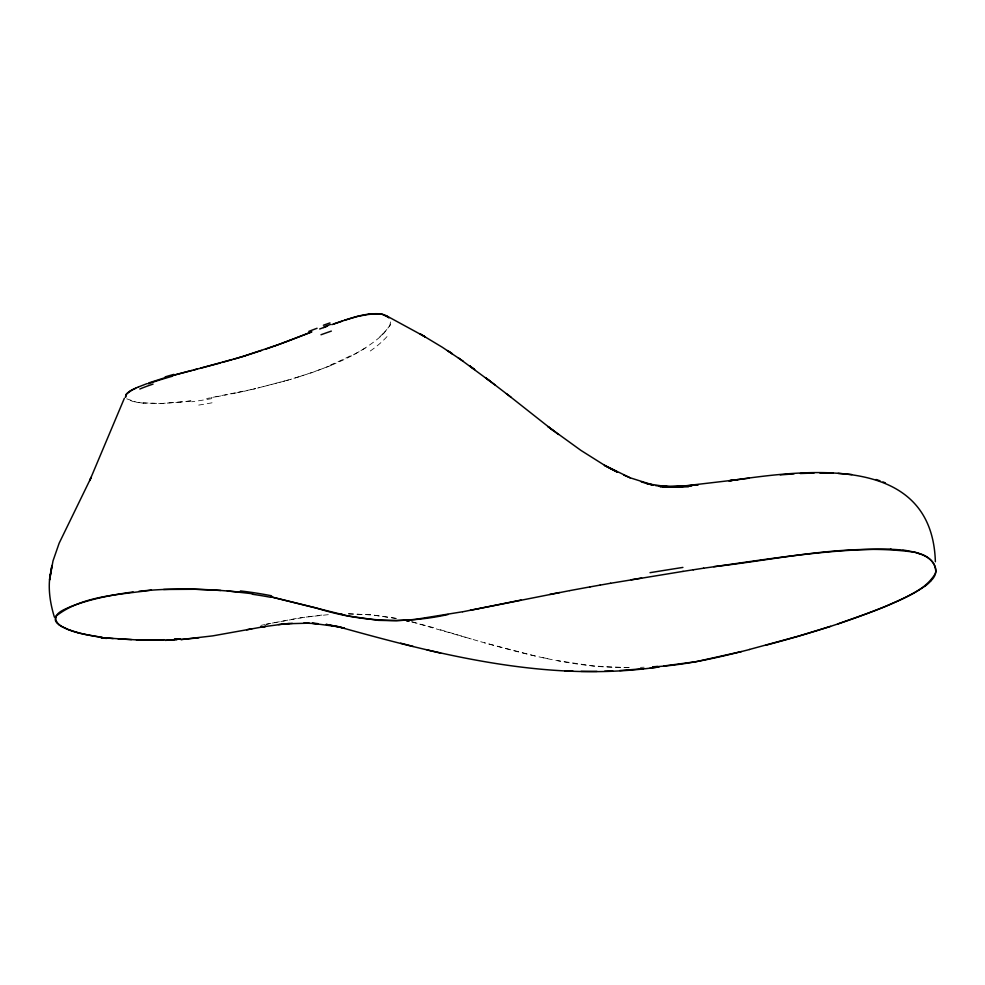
<?xml version="1.0" encoding="UTF-8"?>
<svg xmlns="http://www.w3.org/2000/svg" width="985" height="985" viewBox="0 0 985 985"><rect width="100%" height="100%" fill="white"/><g stroke="black" fill="none" stroke-linecap="round" stroke-linejoin="round"><path stroke-width="0.74" stroke-dasharray="4.92 3.69" d="M383.793 333.299L389.801 325.678L390.577 321.689M382.414 334.851L390.023 325.469A25.351 12.596 -14.8 0 0 390.713 321.245M380.222 336.821C357.272 356.336 328.424 367.159 300.129 376.393M365.176 348.161L350.722 356.348M331.145 365.41L311.642 372.736L286.549 380.579M299.859 376.565L290.329 379.471M288.519 379.939L253.699 389.087M284.653 381.047L257.639 388.09M255.718 388.558L244.009 391.304M251.864 389.457L206.653 398.568M242.199 391.636L236.338 392.867M260.902 625.389L264.805 624.588M266.11 624.318L298.098 618.149L323.991 614.775M236.289 392.929L224.568 395.219M265.913 624.355L269.791 623.567M272.377 623.049L304.513 617.238L330.862 614.394M220.64 395.958L210.802 397.78M190.77 400.907L180.575 402.151M190.967 400.969L161.331 403.518L140.079 402.779A13.655 4.642 2.7 0 1 136.57 402.212L126.72 398.814M180.735 402.163L161.503 403.505L143.244 403.062M640.435 667.362L644.141 667.214M629.181 667.596C577.456 668.384 527 654.779 477.614 640.853M628.861 667.682L593.364 666.02L557.732 660.652M348.518 613.877L371.542 614.862L396.179 618.358M348.431 613.803L371.69 614.862L396.499 618.469M143.453 403.234L133.024 401.498L127.225 399.221M542.944 657.648L550.356 659.199M535.286 656.047L484.361 642.799M412.333 621.929L434.151 627.827M411.435 621.781L471.261 638.97M477.86 640.915L464.686 637.024M440.307 629.723L464.821 637.036M383.399 333.213A92.221 49.509 -9.5 0 1 379.816 336.71M211.812 398.593A300.129 129.528 5.6 0 1 191.693 401.781M212.046 402.791A228.742 98.648 5.2 0 1 195.818 405.512M350.254 355.868A308.28 223.989 14 0 1 330.701 364.881M387.019 336.599A137.666 87.394 1.2 0 1 370.163 351.079"/><path stroke-width="1.48" d="M125.501 397.238L126.142 394.296L130.623 390.983M133.147 591.936C111.884 594.915 90.558 598.892 70.477 606.698C64.899 609.383 52.636 613.187 56.477 621.56M124.356 398.285L89.697 480.618L91.26 477.22L59.149 543.203L52.993 560.945L49.595 580.03L51.934 565.476L49.952 576.397L50.1 575.043C47.92 589.178 50.247 603.583 54.397 617.139M56.219 615.982C82.481 595.457 119.554 594.817 151.407 590.101M931.084 580.621C942.78 569.404 930.591 555.922 918.894 553.545M924.718 586.321C898.295 603.657 867.687 613.175 838.186 623.825M135.659 388.201C131.965 390.319 125.637 392.055 125.538 397.14M138.479 386.945L147.171 383.559M311.679 331.896L289.639 340.428M311.654 331.97L285.687 341.93M289.541 340.428L279.728 344.147M285.527 341.943L277.721 344.885M319.669 328.99L325.715 326.798M275.714 345.612L279.506 344.171M277.499 344.898L265.63 349.183M275.505 345.624L243.775 356.176M323.597 327.512L327.586 326.097M331.822 324.607C347.274 319.608 362.936 312.774 379.496 313.809A23.197 11.549 -15.4 0 1 386.317 315.729L389.001 317.736M148.673 382.931L166.33 377.28M333.706 323.966L342.115 321.11M261.554 350.463L245.745 355.573M765.874 645.224C806.678 634.377 847.198 622.089 886.291 606.046C903.75 598.018 924.509 591.172 935.11 573.972A66.709 18.383 -11.4 0 0 935.762 571.128C934.876 555.368 915.582 552.068 903.146 550.024M344.442 320.26L357.715 316.37L368.649 314.338M830.478 626.374L798.478 636.15L749.413 649.472M241.805 356.767L245.499 355.708M239.835 357.358L243.517 356.311M237.877 357.949L241.547 356.902M239.589 357.481L200.841 368.082M237.644 358.06L233.777 359.193M232.004 359.66L222.241 362.406M171.587 375.827L220.394 362.96M175.034 374.817L191.607 370.483M193.392 370.015L197.086 369.055M749.56 649.497C717.733 657.684 685.498 665.232 652.575 666.907M741.496 651.553L696.26 661.661L663.755 665.995M486.208 607.117L521.077 600.062M478.131 608.742L569.527 590.655M470.301 610.294L485.876 607.166M477.811 608.779L462.691 611.784M198.908 637.788L180.858 639.573L212.797 635.867L265.827 626.349L260.705 627.211L262.318 626.94M549.716 594.435L559.652 592.514M246.644 629.784L251.951 628.787M462.421 611.784L414.907 619.466L396.475 620.759L378.425 620.353L347.902 615.933L271.084 596.873L315.631 607.819M569.712 590.618L590.052 586.875M589.843 586.937L600.308 585.053M600.111 585.115L610.589 583.255M448.126 614.48C404.256 624.367 358.454 621.634 315.742 607.807M610.429 583.305L683.097 571.374M631.188 579.783L641.604 578.047M264.202 626.632L285.859 623.751L278.583 624.564M682.913 571.399L693.403 569.761M693.194 569.798L703.672 568.185M703.462 568.222C765.665 559.554 828.053 548.731 891.056 549.076M713.719 566.67C780.083 559.32 847.568 542.772 914.449 552.228M695.632 484.965L698.34 484.682L673.765 487.181L737.802 479.658L729.085 480.779C803.797 470.227 932.056 451.536 935.368 561.745M729.085 480.779L749.105 478.181M292.336 623.382L285.059 623.8L309.155 623.173L303.897 623.049L317.884 623.69L312.183 623.296L339.222 626.866L326.109 624.379L344.528 628.171L337.683 626.571C441.92 655.653 550.233 682.876 659.174 666.931M650.137 668.027L656.921 667.202M686.04 486.024L670.009 487.206L692.11 485.593L678.763 486.688L665.17 487.033L687.776 486.184L659.913 486.627L688.737 486.528L672.718 486.787M138.971 591.271C172.51 587.762 206.419 588.771 239.921 592.133M282.018 624.17L289.319 623.554M180.477 638.785L174.542 639.253M180.366 638.785L174.308 639.24M643.464 668.692L619.774 670.563M794.021 473.871L780.194 474.905M653.03 666.771L657.623 666.476M173.877 639.991L165.111 640.336L176.807 639.844M604.667 671.216L612.756 670.896M814.078 473.022L800.263 473.526M374.472 313.858L381.909 314.178L388.373 317.269A17.755 8.865 -15.9 0 1 388.779 317.662M163.608 589.473L195.202 589.276L220.849 590.458M163.879 639.782L150.582 640.053M338.988 614.024L341.696 613.95M338.84 613.926L341.573 613.852M155.322 640.028L136.361 639.782M596.996 671.376L581.064 671.364M833.051 473.132L819.828 472.948M137.137 639.93L106.651 638.034M669.468 486.725L662.216 486.368L673.863 486.91M131.534 639.597L118.114 638.896M564.824 670.81L572.999 671.167M666.488 486.615L670.6 486.873L659.063 486.073L666.488 486.615L647.921 483.881L651.898 484.792M113.201 638.563L105.912 637.911M838.075 473.379L851.939 474.561M227.313 590.938L252.566 593.746M659.654 486.048L667.153 486.725L655.678 485.642M102.588 637.874L105.875 638.292M101.48 637.738L106.454 638.403L100.864 637.664M102.637 637.541C87.936 634.697 71.56 633.33 58.891 624.613M102.194 637.443L93.637 636.076M93.329 636.027L85.166 634.438M84.882 634.377L77.975 632.715M406.177 620.464L408.652 621.03M426.973 649.903L440.689 653.129M406.51 620.612L408.972 621.19M645.975 483.315L653.597 485.211L630.129 477.799L604.519 465.265M400.649 643.193L413.195 646.443M641.247 481.887L647.477 483.709M879.999 480.815L876.059 479.498M69.627 630.117L61.218 626.3L57.278 623.32A87.136 20.279 -1.6 0 1 55.406 620.255L55.283 619.208A92.147 21.411 -1 0 1 56.33 615.982M883.003 481.936L885.355 482.896M630.129 477.799L623.677 475.029M610.909 468.774L617.263 472.012M386.219 315.656L425.188 336.87L419.893 333.78M610.995 468.848L604.458 465.388L617.472 472.271M420.817 334.321L442.413 347.311L463.27 361.298M604.63 465.326L580.978 450.428L547.931 426.542L558.495 434.496M447.436 350.537L452.349 353.8L448.224 351.054M458.197 357.727L495.147 384.987M474.708 369.572L469.611 365.841L474.105 369.129M490.013 381.06L485.445 377.612L511.203 397.374M506.413 393.643L553.274 430.605M130.377 390.934A114.482 37.282 0.2 0 1 134.108 388.841M134.317 388.89A94.622 30.572 0 0 1 138.417 386.933M148.193 383.805A252.813 75.069 -2.2 0 1 172.621 376.171M308.785 331.391A188.43 38.292 -16.4 0 1 317.071 328.276M324.287 326.688A244.883 28.146 -18 0 1 330.517 324.459M368.612 314.449A44.251 20.513 -14.6 0 1 374.411 313.969M78.308 632.678A121.611 27.962 -1.5 0 1 69.947 630.068M240.402 590.938A1073.638 607.868 -61 0 1 271.552 595.79M890.588 549.298A99.325 23.997 -11 0 1 902.716 550.196M931.157 580.608A92.615 25.524 -11.2 0 1 924.829 586.309M150.594 639.979A108.387 22.729 -0.8 0 1 137.198 639.868M323.388 325.235A189.662 28.503 -17.2 0 1 329.963 322.92M320.999 334.752A158.031 32.628 -16.2 0 1 331.342 331.095M165.172 376.873A247.937 78.96 -1.1 0 1 173.889 374.386M139.808 389.026A155.618 46.591 -1.8 0 1 153.057 384.113M164.2 639.696A72.619 15.908 -0.9 0 1 155.334 639.905M914.659 552.154A91.851 24.182 -13.2 0 1 919.067 553.484M650.026 572.679A606.255 67.214 -9 0 1 682.913 567.422M252.357 594.263A1009.206 577.481 -60.1 0 1 270.826 597.329M59.063 624.601A135.167 31.643 -1.7 0 1 56.576 621.547M682.728 486.615L668.446 486.713L682.728 486.615"/></g></svg>
